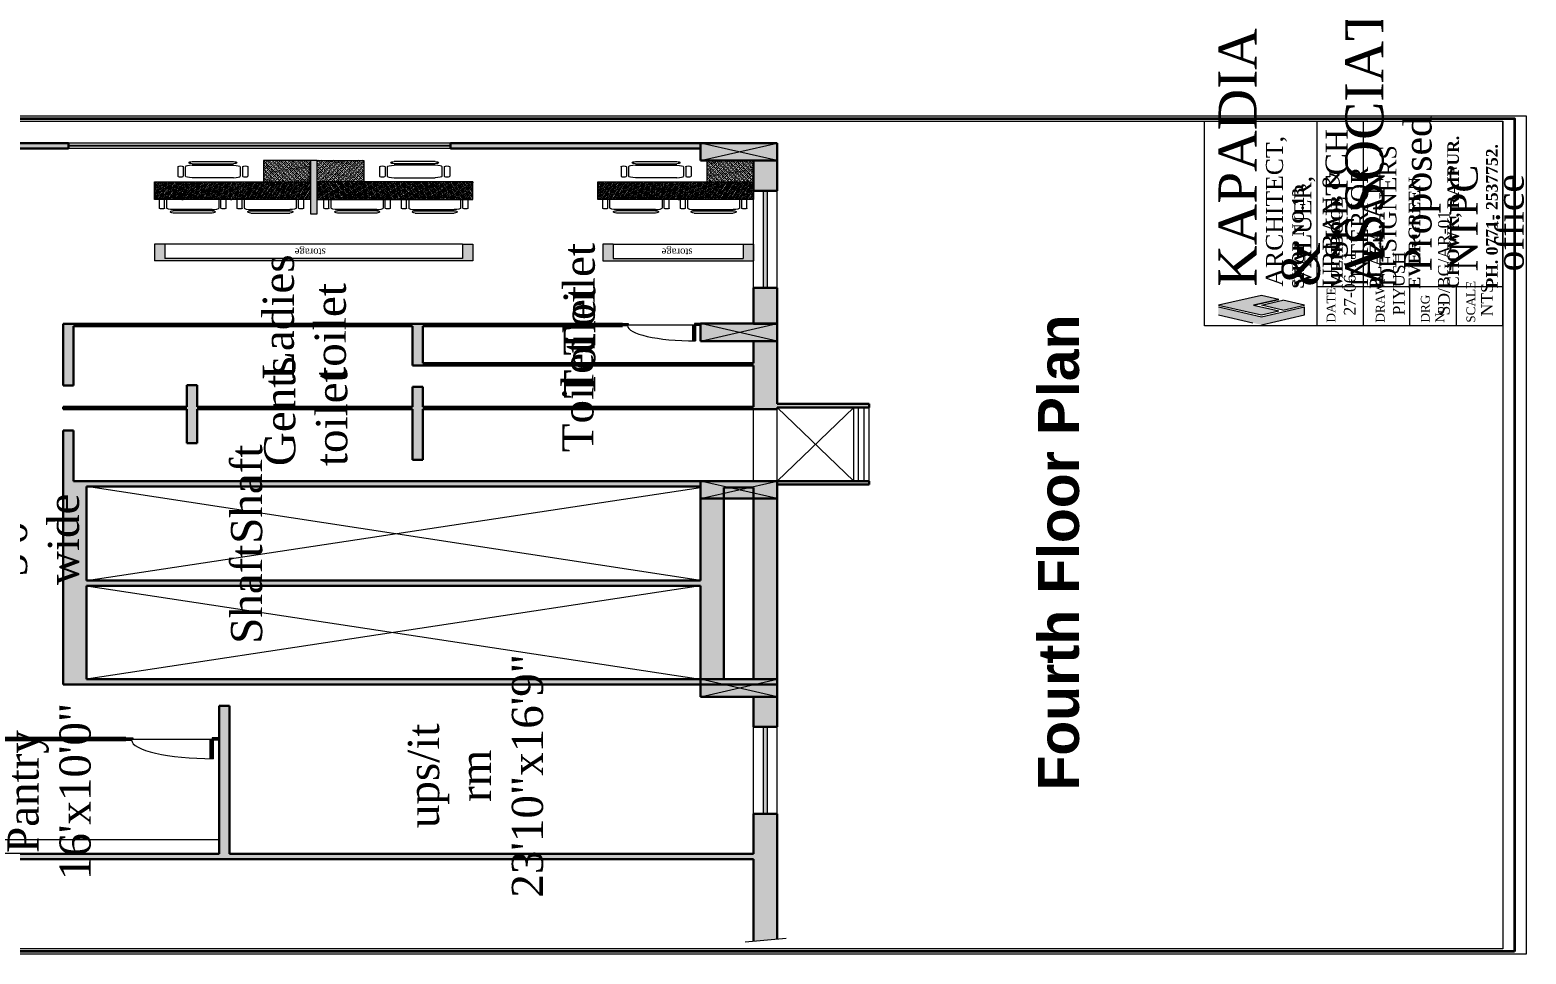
# Model space of a CAD drawing. Header units: inches. Extents: x 327481 to 195042051, y -335014 to 44773228.
# Drawn here: x 194699856 to 195042051, y 44356977 to 44568395 of the extents above; entities that cross this region are included whole.
import ezdxf

# ---------------------------------------------------------------- set-up
doc = ezdxf.new("R2010")
doc.units = ezdxf.units.IN
doc.header["$MEASUREMENT"] = 0
doc.linetypes.add('ACAD_ISO10W100', pattern=[18, 12, -3, 0, -3])
doc.layers.add('center', color=146, linetype='Continuous')
for name, color, linetype, lineweight in [('column 1', 146, 'Continuous', 30), ('DOOR', 47, 'Continuous', 9), ('ele1', 1, 'Continuous', 13), ('FUR', 34, 'Continuous', 13), ('furniture', 251, 'Continuous', 13), ('GLASS', 140, 'Continuous', 5), ('ser.duct', 131, 'Continuous', 5), ('TEXT', 7, 'Continuous', 0), ('WALL', 12, 'Continuous', 30)]:
    doc.layers.add(name, color=color, linetype=linetype, lineweight=lineweight)
doc.styles.get("Standard").update_dxf_attribs({"font": 'times.ttf', "height": 12})

# ---------------------------------------------------------------- blocks, each defined once
blk = doc.blocks.new('COLUMN1')
at = {"layer": 'column 1'}
h = blk.add_hatch(color=256, dxfattribs=at)
h.paths.add_polyline_path([(1, 1), (0, 1), (0.5, 0.5)])
h.paths.add_polyline_path([(1, 1), (0.5, 0.5), (1, 0)])
h.paths.add_polyline_path([(0.5, 0.5), (0, 0), (1, 0)])
h.paths.add_polyline_path([(0.5, 0.5), (0, 1), (0, 0)])
at = {"layer": 'column 1', "lineweight": 0, "ltscale": 0.3}
for p, q in [((0, 1), (1, 0)), ((0, 0), (1, 1))]:
    blk.add_line(p, q, dxfattribs=at)
at = {"layer": 'column 1', "ltscale": 0.3}
for p, q in [((1, 1), (0, 1)), ((0, 1), (0, 0)), ((1, 0), (1, 1)), ((0, 0), (1, 0))]:
    blk.add_line(p, q, dxfattribs=at)
blk = doc.blocks.new('RTU')
at = {"layer": 'DOOR'}
for points in [[(2799511, -182811), (2799511, -182874), (2799551, -182874), (2799551, -182886), (2799611, -182886), (2799611, -182811)], [(2798637, -183716, 0.009156), (2798637, -183748), (2799511, -183748), (2799511, -183716)], [(2799611, -183811), (2799611, -183736), (2799551, -183736), (2799551, -183748), (2799511, -183748), (2799511, -183811)]]:
    blk.add_hatch(color=256, dxfattribs=at).paths.add_polyline_path(points)
at = {"layer": 'DOOR', "ltscale": 300}
for p, q in [((2799511, -182811), (2799511, -182874)), ((2799611, -182811), (2799511, -182811)), ((2799551, -182874), (2799511, -182874)), ((2799551, -182874), (2799551, -182886)), ((2799611, -182886), (2799551, -182886)), ((2799551, -182886), (2799551, -183736)), ((2799611, -182811), (2799611, -182886)), ((2798637, -183748), (2798637, -183716)), ((2798637, -183716), (2799511, -183716)), ((2799511, -183716), (2799511, -183748)), ((2799611, -183736), (2799551, -183736)), ((2799551, -183748), (2799551, -183736)), ((2799611, -183811), (2799611, -183736)), ((2799511, -183748), (2798637, -183748)), ((2799511, -183811), (2799511, -183748)), ((2799551, -183748), (2799511, -183748)), ((2799611, -183811), (2799511, -183811))]:
    blk.add_line(p, q, dxfattribs=at)
blk.add_arc((2799511, -183748), 874, 90, 180, dxfattribs=at)
blk = doc.blocks.new('parti.table')
at = {"layer": 'furniture'}
h = blk.add_hatch(dxfattribs=at)
h.set_pattern_fill('ANSI33', color=256, scale=20, style=0)
h.paths.add_polyline_path([(325779.75, -320701.95), (325743.75, -320701.95), (325743.75, -320719.95), (325779.75, -320719.95)])
h = blk.add_hatch(dxfattribs=at)
h.set_pattern_fill('ANSI35', color=42, scale=20, angle=135, style=0)
h.paths.add_polyline_path([(325779.75, -320761.95), (325809.75, -320761.95), (325809.75, -320701.95), (325779.75, -320701.95)])
at = {"layer": 'furniture', "color": 251}
for p, q in [((325824.21, -320704.5), (325809.06, -320704.5)), ((325824.21, -320706.49), (325809.06, -320706.49)), ((325806.51, -320709.8), (325806.51, -320724.86)), ((325810.87, -320707.29), (325809.02, -320707.29)), ((325824.08, -320707.29), (325810.87, -320707.29)), ((325826.59, -320724.86), (325826.59, -320709.8)), ((325828.77, -320724.86), (325828.77, -320709.8)), ((325832.56, -320724.86), (325832.56, -320709.8)), ((325826.59, -320715.31), (325828.77, -320715.31)), ((325828.77, -320719.64), (325826.59, -320719.64)), ((325754.27, -320725.98), (325770.22, -320725.98)), ((325754.27, -320728.07), (325770.22, -320728.07)), ((325754.41, -320728.91), (325768.31, -320728.91)), ((325768.31, -320728.91), (325770.27, -320728.91)), ((325809.02, -320727.37), (325824.08, -320727.37)), ((325824.21, -320728.17), (325809.06, -320728.17)), ((325745.49, -320747.41), (325745.49, -320731.55)), ((325749.48, -320747.41), (325749.48, -320731.55)), ((325751.77, -320747.41), (325751.77, -320731.55)), ((325772.91, -320731.55), (325772.91, -320747.41)), ((325824.21, -320730.15), (325809.06, -320730.15)), ((325824.21, -320734.4), (325809.06, -320734.4)), ((325751.77, -320737.36), (325749.48, -320737.36)), ((325806.51, -320754.76), (325806.51, -320739.69)), ((325809.02, -320737.18), (325824.08, -320737.18)), ((325824.21, -320736.39), (325809.06, -320736.39)), ((325826.59, -320739.69), (325826.59, -320754.76)), ((325828.77, -320739.69), (325828.77, -320754.76)), ((325832.56, -320739.69), (325832.56, -320754.76)), ((325749.48, -320741.91), (325751.77, -320741.91)), ((325828.77, -320744.92), (325826.59, -320744.92)), ((325754.27, -320750.89), (325770.22, -320750.89)), ((325754.27, -320752.98), (325770.22, -320752.98)), ((325770.27, -320750.05), (325754.41, -320750.05)), ((325826.59, -320749.24), (325828.77, -320749.24)), ((325810.87, -320757.27), (325809.02, -320757.27)), ((325824.21, -320758.06), (325809.06, -320758.06)), ((325824.08, -320757.27), (325810.87, -320757.27)), ((325824.21, -320760.05), (325809.06, -320760.05))]:
    blk.add_line(p, q, dxfattribs=at)
at = {"layer": 'furniture'}
for points in [[(325743.75, -320719.95), (325779.75, -320719.95), (325779.75, -320701.95), (325743.75, -320701.95)], [(325779.75, -320701.95), (325809.75, -320701.95), (325809.75, -320761.95), (325779.75, -320761.95)]]:
    blk.add_lwpolyline(points, close=True, dxfattribs=at)
at = {"layer": 'furniture', "color": 251}
for centre, major_axis, start_param, end_param in [((325808.91, -320705.5), (-0.711, 0.711), -0.936163, 2.506959), ((325824.36, -320705.5), (0.711, 0.711), 3.776226, 7.219348), ((325754.41, -320731.55), (1.87, 1.87), 0.785398, 2.356194), ((325770.27, -320731.55), (-1.87, 1.87), 3.926991, 5.497787), ((325808.91, -320729.16), (-0.711, 0.711), -0.936163, 2.506959), ((325824.36, -320729.16), (0.711, 0.711), 3.776226, 7.219348), ((325747.48, -320732.53), (1.57, 1.57), 5.955533, 8.181634), ((325809.02, -320739.69), (-1.78, -1.78), 3.926991, 5.497787), ((325824.08, -320739.69), (1.78, -1.78), 0.785398, 2.356194), ((325830.66, -320740.63), (-1.49, -1.49), 2.81394, 5.040042), ((325747.48, -320746.43), (1.57, 1.57), 2.81394, 5.040042), ((325754.41, -320747.41), (-1.87, 1.87), 0.785398, 2.356194), ((325770.27, -320747.41), (1.87, 1.87), 3.926991, 5.497787), ((325809.02, -320754.76), (1.78, -1.78), 3.926991, 5.497787), ((325824.08, -320754.76), (-1.78, -1.78), 0.785398, 2.356194), ((325830.66, -320753.82), (-1.49, -1.49), 5.955533, 8.181634)]:
    blk.add_ellipse(centre, major_axis=major_axis, ratio=1, start_param=start_param, end_param=end_param, dxfattribs=at)
at = {"layer": 'furniture', "color": 251, "extrusion": (0, 0, -1)}
for centre, major_axis, start_param, end_param in [((325809.02, -320709.8), (1.78, 1.78), 3.926991, 5.497787), ((325824.08, -320709.8), (-1.78, 1.78), 0.785398, 2.356194), ((325830.66, -320710.73), (-1.49, 1.49), 5.955533, 8.181634), ((325754.11, -320727.03), (-0.748, 0.748), 3.776226, 7.219348), ((325770.38, -320727.03), (0.748, 0.748), -0.936163, 2.506959), ((325809.02, -320724.86), (-1.78, 1.78), 3.926991, 5.497787), ((325824.08, -320724.86), (1.78, 1.78), 0.785398, 2.356194), ((325830.66, -320723.93), (-1.49, 1.49), 2.81394, 5.040042), ((325808.91, -320735.39), (-0.711, -0.711), -0.936163, 2.506959), ((325824.36, -320735.39), (0.711, -0.711), 3.776226, 7.219348), ((325754.11, -320751.93), (-0.748, 0.748), 3.776226, 7.219348), ((325770.38, -320751.93), (0.748, 0.748), -0.936163, 2.506959), ((325808.91, -320759.06), (-0.711, -0.711), -0.936163, 2.506959), ((325824.36, -320759.06), (0.711, -0.711), 3.776226, 7.219348)]:
    blk.add_ellipse(centre, major_axis=major_axis, ratio=1, start_param=start_param, end_param=end_param, dxfattribs=at)
blk = doc.blocks.new('for presentation-29.06.11')
at = {"layer": 'FUR'}
for points in [[(331285.24, -327329), (331257.24, -327329), (331257.24, -327451.64), (331285.24, -327451.64), (331285.24, -327447.64), (331261.24, -327447.64), (331261.24, -327333), (331285.24, -327333)], [(331285.24, -327501.58), (331257.24, -327501.58), (331257.24, -327559.69), (331285.24, -327559.69), (331285.24, -327555.69), (331261.24, -327555.69), (331261.24, -327505.58), (331285.24, -327505.58)]]:
    blk.add_hatch(color=252, dxfattribs=at).paths.add_polyline_path(points)
at = {"layer": 'furniture'}
blk.add_hatch(color=161, dxfattribs=at).paths.add_polyline_path([(331426.83, -327389), (331360.83, -327389), (331336.83, -327389), (331336.83, -327391.64), (331426.83, -327391.64)])
at = {"layer": 'GLASS'}
for points in [[(331451.02, -327442.92), (331452.52, -327442.92), (331452.52, -327295.92), (331451.02, -327295.92)], [(330322.83, -327563.47), (330322.83, -327564.97), (330469.83, -327564.97), (330469.83, -327563.47)], [(331211.79, -327563.47), (331211.79, -327564.97), (331375.79, -327564.97), (331375.79, -327563.47)]]:
    blk.add_hatch(color=256, dxfattribs=at).paths.add_polyline_path(points)
at = {"layer": 'TEXT'}
for points in [[(331179.48, -327738.68), (331165.77, -327738.68), (331149.18, -327755.27), (331165.77, -327771.87), (331179.48, -327771.87), (331162.89, -327755.27)], [(331182.37, -327738.68), (331165.77, -327755.27), (331172.54, -327762.04), (331182.37, -327752.21), (331192.2, -327762.04), (331198.96, -327755.27)], [(331174.07, -327763.57), (331182.37, -327771.87), (331190.67, -327763.57), (331182.37, -327755.27)]]:
    blk.add_hatch(color=256, dxfattribs=at).paths.add_polyline_path(points)
at = {"layer": 'WALL', "lineweight": 0}
h = blk.add_hatch(color=36, dxfattribs=at)
h.paths.add_polyline_path([(330469.83, -327559.69), (330469.83, -327568.75), (330520.83, -327568.75), (330520.83, -327559.69)])
h.paths.add_polyline_path([(330322.83, -327568.75), (330322.83, -327559.69), (330255.16, -327559.69), (330255.16, -327357.91), (330505.3, -327357.91), (330505.3, -327353.91), (330255.16, -327353.91), (330255.16, -327233.92), (330447.16, -327233.92), (330447.16, -327317.91), (330451.16, -327317.91), (330451.16, -327233.92), (330460.47, -327233.92), (330460.47, -327229.92), (330255.16, -327229.92), (330255.16, -326502.8), (330246.18, -326502.8), (330246.18, -326513.25), (330107.83, -326513.25), (330111.29, -326522.31), (330246.18, -326522.31), (330246.18, -326613.51), (330248.12, -326613.51), (330248.12, -326643.05), (330246.18, -326643.05), (330246.18, -326948.33), (330248.12, -326948.33), (330248.12, -326977.87), (330246.18, -326977.87), (330246.18, -327204.37), (330248.12, -327204.37), (330248.12, -327233.92), (330246.18, -327233.92), (330246.18, -327559.69), (330107.83, -327559.69), (330111.29, -327568.75)])
h = blk.add_hatch(color=36, dxfattribs=at)
h.paths.add_polyline_path([(331447.24, -327295.92), (331456.34, -327295.92), (331456.34, -327233.92), (331447.24, -327233.92)])
h.paths.add_polyline_path([(331456.34, -327442.92), (331447.24, -327442.92), (331447.24, -327539.21), (331456.34, -327539.21)])
h = blk.add_hatch(color=36, dxfattribs=at)
h.paths.add_polyline_path([(330885.2, -327297.77), (330970.77, -327297.77), (330970.77, -327293.78), (330541.3, -327293.78), (330541.3, -327568.75), (330879.29, -327568.75), (330879.29, -327604.21), (330885.2, -327604.21)])
h.paths.add_polyline_path([(330876.14, -327539.21), (330716.99, -327539.21), (330716.99, -327302.84), (330876.14, -327302.84)], flags=16)
h.paths.add_polyline_path([(330874.55, -327548.25), (330874.55, -327559.69), (330550.36, -327559.69), (330550.36, -327548.25)], flags=16)
h.paths.add_polyline_path([(330707.93, -327539.21), (330550.38, -327539.21), (330550.38, -327302.84), (330707.93, -327302.84)], flags=16)
blk.add_hatch(color=36, dxfattribs=at).paths.add_polyline_path([(331121.55, -327559.69), (331084.33, -327559.69), (331084.33, -327432.34), (331147.09, -327432.34), (331147.09, -327509.21), (331151.09, -327509.21), (331151.09, -327293.78), (331046.77, -327293.78), (331046.77, -327297.77), (331147.09, -327297.77), (331147.09, -327428.36), (331080.33, -327428.36), (331080.32, -327559.69), (331010.77, -327559.69), (331010.77, -327432.34), (331044.33, -327432.34), (331044.33, -327428.35), (331010.77, -327428.35), (331010.77, -327345.42), (331047.25, -327345.42), (331047.25, -327341.42), (331010.77, -327341.42), (331010.77, -327293.78), (331006.77, -327293.78), (331006.77, -327341.42), (330949.41, -327341.42), (330949.41, -327345.42), (331006.77, -327345.42), (331006.77, -327428.35), (330921.2, -327428.35), (330921.2, -327432.35), (331006.77, -327432.34), (331006.76, -327568.75), (331009.66, -327568.75), (331009.66, -327604.21), (331015.57, -327604.21), (331015.57, -327568.75), (331121.55, -327568.75)])
h = blk.add_hatch(color=36, dxfattribs=at)
h.paths.add_polyline_path([(331375.79, -327559.69), (331375.79, -327568.75), (331426.79, -327568.75), (331426.79, -327559.69)])
h.paths.add_polyline_path([(331211.79, -327568.75), (331211.79, -327559.69), (331151.08, -327559.69), (331151.08, -327568.75)])
h.paths.add_polyline_path([(331257.24, -327559.69), (331285.24, -327559.69), (331285.24, -327559.69)])
at = {"color": 2}
for points in [[(330085.93, -327857.19), (330085.93, -325821.96), (331502.04, -325821.96), (331502.04, -327857.19)], [(330094.91, -327848.21), (330094.91, -325830.94), (331493.06, -325830.94), (331493.06, -327848.21)]]:
    blk.add_lwpolyline(points, close=True, dxfattribs=at)
at = {"color": 2, "lineweight": 35}
blk.add_lwpolyline([(330090.42, -327852.7), (330090.42, -325826.45), (331497.55, -325826.45), (331497.55, -327852.7)], close=True, dxfattribs=at)
at = {"layer": 'ele1', "ltscale": 0.3}
for p, q in [((330708.25, -327539.19), (330550.38, -327302.84)), ((330708.25, -327539.19), (330550.38, -327302.84)), ((330707.93, -327302.84), (330550.38, -327539.21)), ((330716.99, -327302.84), (330874.55, -327539.19)), ((330716.99, -327539.19), (330876.14, -327302.84)), ((330885.2, -327598.3), (331009.66, -327598.3)), ((330885.2, -327598.3), (331009.66, -327598.3)), ((330885.2, -327604.21), (331009.66, -327604.21)), ((330885.2, -327604.21), (331009.66, -327604.21))]:
    blk.add_line(p, q, dxfattribs=at)
at = {"layer": 'ele1'}
for p, q in [((330885.2, -327559.69), (331006.77, -327559.69)), ((330885.2, -327568.75), (331006.76, -327568.75))]:
    blk.add_line(p, q, dxfattribs=at)
at = {"layer": 'furniture'}
for p, q in [((330279.16, -327353.91), (330279.16, -327257.92)), ((331447.24, -327442.92), (331447.24, -327295.92)), ((331456.3, -327442.92), (331456.3, -327295.92)), ((331257.24, -327451.64), (331257.24, -327329)), ((331285.24, -327329), (331257.24, -327329)), ((331285.24, -327333), (331261.24, -327333)), ((331261.24, -327447.64), (331261.24, -327333)), ((331285.24, -327333), (331285.24, -327329)), ((331285.24, -327447.64), (331285.24, -327333)), ((331285.24, -327447.64), (331261.24, -327447.64)), ((331285.24, -327447.64), (331285.24, -327451.64)), ((331285.24, -327451.64), (331257.24, -327451.64)), ((331257.24, -327501.58), (331257.24, -327559.69)), ((331285.24, -327501.58), (331257.24, -327501.58)), ((331285.24, -327505.58), (331261.24, -327505.58)), ((331261.24, -327505.58), (331261.24, -327555.69)), ((331285.24, -327505.58), (331285.24, -327501.58)), ((331285.24, -327505.58), (331285.24, -327555.69)), ((331285.24, -327555.69), (331261.24, -327555.69)), ((331285.24, -327555.69), (331285.24, -327559.69)), ((330322.83, -327559.69), (330469.83, -327559.69)), ((331211.79, -327559.69), (331375.79, -327559.69)), ((331285.24, -327559.69), (331257.24, -327559.69)), ((330322.83, -327568.75), (330469.83, -327568.75)), ((331211.79, -327568.75), (331375.79, -327568.75))]:
    blk.add_line(p, q, dxfattribs=at)
blk.add_lwpolyline([(331426.83, -327389), (331360.83, -327389), (331336.83, -327389), (331336.83, -327391.64), (331426.83, -327391.64), (331426.83, -327389)], dxfattribs=at)
at = {"layer": 'GLASS', "ltscale": 0.3}
for p, q in [((330885.2, -327600.15), (331009.66, -327600.15)), ((330885.2, -327600.15), (331009.66, -327600.15)), ((330885.2, -327602.23), (331009.66, -327602.24)), ((330885.2, -327602.23), (331009.66, -327602.24))]:
    blk.add_line(p, q, dxfattribs=at)
at = {"layer": 'GLASS'}
blk.add_lwpolyline([(331452.52, -327295.92), (331452.52, -327442.92), (331451.02, -327442.92), (331451.02, -327295.92)], dxfattribs=at)
for points in [[(330469.83, -327563.47), (330469.83, -327564.97), (330322.83, -327564.97), (330322.83, -327563.47)], [(331375.79, -327563.47), (331375.79, -327564.97), (331211.79, -327564.97), (331211.79, -327563.47)]]:
    blk.add_lwpolyline(points, close=True, dxfattribs=at)
at = {"layer": 'ser.duct', "linetype": 'ACAD_ISO10W100', "ltscale": 400}
for p, q in [((330885.2, -327568.75), (331009.66, -327598.3)), ((331009.66, -327568.75), (330885.2, -327598.3)), ((330885.2, -327568.75), (331009.66, -327598.3)), ((331009.66, -327568.75), (330885.2, -327598.3))]:
    blk.add_line(p, q, dxfattribs=at)
at = {"layer": 'TEXT'}
for p, q in [((330447.16, -327233.92), (330447.16, -327317.91)), ((330451.16, -327233.92), (330451.16, -327317.91)), ((331147.28, -327848.21), (331147.28, -327733.38)), ((331147.28, -327733.38), (331493.06, -327733.38)), ((331493.06, -327733.38), (331493.06, -327848.21)), ((331165.77, -327738.68), (331152.5, -327751.95)), ((331179.48, -327738.68), (331162.89, -327755.27)), ((331182.37, -327738.68), (331165.77, -327755.27)), ((331182.37, -327738.68), (331165.77, -327755.27)), ((331198.96, -327755.27), (331182.37, -327738.68)), ((331198.96, -327755.27), (331182.37, -327738.68)), ((331182.37, -327752.21), (331172.54, -327762.04)), ((331182.37, -327752.21), (331192.2, -327762.04)), ((331192.2, -327762.04), (331182.37, -327752.21)), ((331149.18, -327755.27), (331165.77, -327771.87)), ((331162.89, -327755.27), (331179.48, -327771.87)), ((331165.77, -327755.27), (331172.54, -327762.04)), ((331165.77, -327755.27), (331172.54, -327762.04)), ((331174.07, -327763.57), (331182.37, -327755.27)), ((331182.37, -327755.27), (331190.67, -327763.57)), ((331192.2, -327762.04), (331198.96, -327755.27)), ((331192.2, -327762.04), (331198.96, -327755.27)), ((331174.07, -327763.57), (331182.37, -327771.87)), ((331174.07, -327763.57), (331182.37, -327771.87)), ((331182.37, -327771.87), (331190.67, -327763.57)), ((331182.37, -327771.87), (331190.67, -327763.57)), ((331147.28, -327776.74), (331493.06, -327776.74)), ((331165.77, -327771.87), (331179.48, -327771.87)), ((331213.88, -327776.74), (331213.88, -327848.21)), ((331147.28, -327794.61), (331493.06, -327794.61)), ((331147.28, -327812.48), (331213.88, -327812.48)), ((331147.28, -327830.35), (331213.88, -327830.35)), ((331147.28, -327848.21), (331493.06, -327848.21)), ((331493.06, -327848.21), (331147.28, -327848.21))]:
    blk.add_line(p, q, dxfattribs=at)
at = {"layer": 'WALL'}
for p, q in [((330246.18, -327559.69), (330246.18, -326522.31)), ((330246.18, -327559.69), (330246.18, -326522.31)), ((330255.16, -327353.91), (330255.16, -327233.92)), ((330447.16, -327317.91), (330447.16, -327233.92)), ((330451.16, -327317.91), (330451.16, -327233.92)), ((331447.24, -327295.92), (331447.24, -327233.92)), ((331456.34, -327295.92), (331456.34, -327233.92)), ((330541.3, -327293.78), (330970.77, -327293.78)), ((330541.3, -327293.78), (330541.3, -327539.19)), ((330541.3, -327293.78), (330541.3, -327568.75)), ((330885.2, -327297.77), (330885.2, -327604.21)), ((330885.2, -327297.77), (330970.77, -327297.77)), ((330970.77, -327293.78), (330970.77, -327297.77)), ((331006.77, -327341.42), (331006.77, -327293.78)), ((331006.77, -327293.78), (331010.77, -327293.78)), ((331010.77, -327341.42), (331010.77, -327293.78)), ((331046.77, -327293.78), (331151.09, -327293.78)), ((331046.77, -327293.78), (331046.77, -327297.77)), ((331046.77, -327297.77), (331147.09, -327297.77)), ((331147.09, -327428.36), (331147.09, -327297.77)), ((331151.09, -327509.21), (331151.09, -327293.78)), ((331447.24, -327295.92), (331456.34, -327295.92)), ((330550.38, -327302.84), (330707.93, -327302.84)), ((330550.38, -327302.84), (330707.93, -327302.84)), ((330550.38, -327302.84), (330550.38, -327539.21)), ((330707.93, -327302.84), (330707.93, -327539.19)), ((330707.93, -327302.84), (330707.93, -327539.19)), ((330716.99, -327302.84), (330874.55, -327302.84)), ((330716.99, -327302.84), (330716.99, -327539.19)), ((330716.99, -327302.84), (330876.14, -327302.84)), ((330716.99, -327302.84), (330716.99, -327539.19)), ((330876.14, -327302.84), (330876.14, -327539.19)), ((330876.14, -327302.84), (330876.14, -327539.21)), ((330447.16, -327317.91), (330451.16, -327317.91)), ((330949.41, -327341.42), (331006.77, -327341.42)), ((330949.41, -327341.42), (330949.41, -327345.42)), ((331010.77, -327341.42), (331047.25, -327341.42)), ((331047.25, -327341.42), (331047.25, -327345.42)), ((330949.41, -327345.42), (331006.77, -327345.42)), ((331006.77, -327428.35), (331006.77, -327345.42)), ((331010.77, -327428.35), (331010.77, -327345.42)), ((331010.77, -327345.42), (331047.25, -327345.42)), ((330255.16, -327353.91), (330505.3, -327353.91)), ((330257.06, -327353.91), (330447.16, -327353.91)), ((330505.3, -327353.91), (330505.3, -327357.91)), ((330255.16, -327559.69), (330255.16, -327357.91)), ((330255.16, -327357.91), (330505.3, -327357.91)), ((330921.2, -327428.35), (331006.77, -327428.35)), ((330921.2, -327428.35), (330921.2, -327432.35)), ((331010.77, -327428.35), (331044.33, -327428.35)), ((331044.33, -327428.35), (331044.33, -327432.35)), ((331080.32, -327559.69), (331080.33, -327428.36)), ((331080.33, -327428.36), (331147.09, -327428.36)), ((330921.2, -327432.35), (331006.77, -327432.34)), ((331006.76, -327568.75), (331006.77, -327432.34)), ((331010.77, -327559.69), (331010.77, -327432.34)), ((331010.77, -327432.34), (331044.33, -327432.34)), ((331084.33, -327432.34), (331147.09, -327432.34)), ((331084.33, -327559.69), (331084.33, -327432.34)), ((331147.09, -327509.21), (331147.09, -327432.34)), ((331447.24, -327539.21), (331447.24, -327442.92)), ((331447.24, -327442.92), (331456.34, -327442.92)), ((331456.34, -327539.21), (331456.34, -327442.92)), ((331151.09, -327509.21), (331147.09, -327509.21)), ((330550.36, -327539.21), (330550.38, -327539.21)), ((330550.38, -327539.21), (330707.93, -327539.21)), ((330716.99, -327539.21), (330876.14, -327539.21)), ((331447.24, -327539.21), (331456.34, -327539.21)), ((330855.63, -327548.25), (330550.36, -327548.25)), ((330874.55, -327548.25), (330550.36, -327548.25)), ((330550.36, -327548.25), (330550.36, -327559.69)), ((330874.55, -327548.25), (330874.55, -327559.69)), ((330246.18, -327559.69), (330107.83, -327559.69)), ((330322.83, -327559.69), (330255.16, -327559.69)), ((330322.83, -327559.69), (330255.16, -327559.69)), ((330322.83, -327559.69), (330322.83, -327568.75)), ((330520.82, -327559.69), (330469.83, -327559.69)), ((330520.83, -327559.69), (330469.83, -327559.69)), ((330469.83, -327559.69), (330469.83, -327568.75)), ((330520.83, -327559.69), (330520.83, -327568.75)), ((330855.64, -327559.69), (330550.36, -327559.69)), ((330874.55, -327559.69), (330550.36, -327559.69)), ((331080.32, -327559.69), (331010.77, -327559.69)), ((331121.55, -327559.69), (331084.33, -327559.69)), ((331121.55, -327568.75), (331121.55, -327559.69)), ((331151.08, -327559.69), (331151.08, -327568.75)), ((331211.79, -327559.69), (331151.08, -327559.69)), ((331211.79, -327559.69), (331211.79, -327568.75)), ((331426.79, -327559.69), (331375.79, -327559.69)), ((331375.79, -327559.69), (331375.79, -327568.75)), ((331426.79, -327559.69), (331426.79, -327568.75)), ((330111.29, -327568.75), (330322.83, -327568.75)), ((330469.83, -327568.75), (330520.83, -327568.75)), ((330541.3, -327568.75), (330879.29, -327568.75)), ((330879.29, -327568.75), (330879.29, -327604.21)), ((330879.29, -327568.75), (330879.29, -327604.21)), ((331006.76, -327568.75), (331009.66, -327568.75)), ((331009.66, -327568.75), (331009.66, -327604.21)), ((331009.66, -327568.75), (331009.66, -327604.21)), ((331015.57, -327568.75), (331015.57, -327604.23)), ((331015.57, -327568.75), (331015.57, -327604.23)), ((331015.57, -327568.75), (331121.55, -327568.75)), ((331151.08, -327568.75), (331211.79, -327568.75)), ((331375.79, -327568.75), (331426.79, -327568.75)), ((330885.2, -327604.21), (330879.29, -327604.21)), ((330885.2, -327604.21), (330879.29, -327604.21)), ((331015.57, -327604.21), (331009.66, -327604.21)), ((331015.57, -327604.21), (331009.66, -327604.21))]:
    blk.add_line(p, q, dxfattribs=at)
at = {"layer": 'WALL', "lineweight": 0}
blk.add_line((330106.59, -327556.43), (330112.63, -327572.25), dxfattribs=at)
at = {"layer": 'center', "xscale": -29.5434782608645, "yscale": 29.5434782608645, "zscale": 39.3913043478359, "rotation": 180}
blk.add_blockref('COLUMN1', (330520.83, -327539.21), dxfattribs=at)
at = {"layer": 'center', "lineweight": 25, "xscale": 29.5434782608645, "yscale": 29.5434782608645, "zscale": 39.3913043478359}
blk.add_blockref('COLUMN1', (330855.66, -327568.75), dxfattribs=at)
at = {"layer": 'center', "xscale": 29.5434782608645, "yscale": 29.5434782608645, "zscale": 39.3913043478359}
for p in [(331121.55, -327568.75), (331426.79, -327568.75), (331426.79, -327568.75)]:
    blk.add_blockref('COLUMN1', p, dxfattribs=at)
at = {"layer": 'DOOR'}
for p, xscale, yscale, zscale in [((229665.18, -320736.7), 0.03599999996367842, 0.03599999996367842, 0.03599999996367842), ((247162.77, -322024.87), 0.02999999997700797, 0.02999999997700797, 0.02999999997700797)]:
    blk.add_blockref('RTU', p, dxfattribs=dict(at, xscale=xscale, yscale=yscale, zscale=zscale))
at = {"layer": 'furniture', "rotation": 180}
for p in [(657170.58, -648090.94), (657170.58, -648261.64)]:
    blk.add_blockref('parti.table', p, dxfattribs=at)
at = {"layer": 'furniture', "xscale": -1}
blk.add_blockref('parti.table', (657170.58, -6689.69), dxfattribs=at)
at = {"layer": 'TEXT', "linetype": 'ByBlock', "lineweight": 30, "char_height": 12, "attachment_point": 2}
for s, insert, width in [('Passage\\P5\'0" wide', (330786.73, -327247.9), 105.2844), ('Pantry\\P16\'x10\'0"', (330360.6, -327272.37), 73.1629), ('ups/it rm \\P23\'10"x16\'9"', (330387.09, -327426.58), 186.3653)]:
    blk.add_mtext(s, dxfattribs=dict(at, insert=insert, width=width))
at = {"layer": 'TEXT', "color": 0, "char_height": 12, "attachment_point": 1}
for s, insert, width in [('Shaft', (330610.12, -327358.43), 37.4275), ('Shaft', (330779.13, -327358.43), 37.4275), ('Gents toilet', (330910.45, -327371.2), 82.2091), ('Ladies toilet', (331056.2, -327370.66), 88.1009), ('Toilet', (330933.79, -327486.02), 42.3417), ('Toilet', (331024.72, -327486.72), 42.3417), ('Toilet', (331097.44, -327486.52), 42.3417)]:
    blk.add_mtext(s, dxfattribs=dict(at, insert=insert, width=width))
at = {"layer": 'TEXT', "linetype": 'ByBlock', "lineweight": 30, "char_height": 12, "width": 75.7453, "attachment_point": 2, "rotation": 90}
for insert in [(331265.96, -327388.95), (331265.96, -327530.24)]:
    blk.add_mtext('storage  ', dxfattribs=dict(at, insert=insert))
at = {"layer": 'TEXT', "color": 0, "lineweight": 25, "insert": (330764.33, -327669.25), "char_height": 12, "width": 2453.5556, "attachment_point": 2}
blk.add_mtext('{\\fArial Unicode MS|b1|i0|c0|p34;\\H1.313x;\\C7;Fourth Floor Plan}', dxfattribs=at)
at = {"layer": 'TEXT', "attachment_point": 1}
for s, insert, char_height, width in [('KAPADIA & ASSOCIATES', (331213.41, -327738.74), 14.6521, 256.0364), ('ARCHITECT, VALUER, URBAN & INTERIOR DESIGNERS', (331213.82, -327757.02), 6.5517, 250.1802), ('DATE', (331152.92, -327780.41), 3.368, 13.2591), ('SKETCH PLAN', (331260.5, -327779.98), 8.5173, 232.3291), ('27-06-11', (331164.72, -327787.02), 4.491, 26.2446), ('DRAWN', (331152.92, -327799.32), 3.368, 18.7861), ('PIYUSH', (331165.07, -327805.93), 4.491, 34.014), ('Proposed NTPC office layout\\P  at Mageto offizo,Raipur', (331239.26, -327810.14), 10.6466, 196.6458), ('DRG No.', (331152.92, -327816.67), 3.368, 19.0654), ('SD/BG/AR-01', (331164.89, -327823.28), 4.4909, 39.9829), ('SCALE', (331152.73, -327834.24), 3.368, 15.7506), ('NTS', (331163.43, -327839.88), 4.491, 10.2868)]:
    blk.add_mtext(s, dxfattribs=dict(at, insert=insert, char_height=char_height, width=width))
at = {"layer": 'TEXT', "insert": (331210.49, -327767.13), "char_height": 4.47943, "width": 266.6488, "attachment_point": 1, "line_spacing_factor": 2}
blk.add_mtext('{\\fTimes New Roman|b1|i0|c0|p18;SHOP NO.13, MEHBOOB PLAZA, EVERGREEN CHOWK, RAIPUR. PH. 0771- 2537752.}', dxfattribs=at)

msp = doc.modelspace()

# ---------------------------------------------------------------- block references
at = {"layer": 'furniture', "xscale": -135.395861338533, "yscale": -593.8940509523381, "zscale": 135.395861338533, "rotation": 270}
msp.add_blockref('for presentation-29.06.11', (329613.769, -335292.511), dxfattribs=at)

doc.saveas('drawing.dxf')
